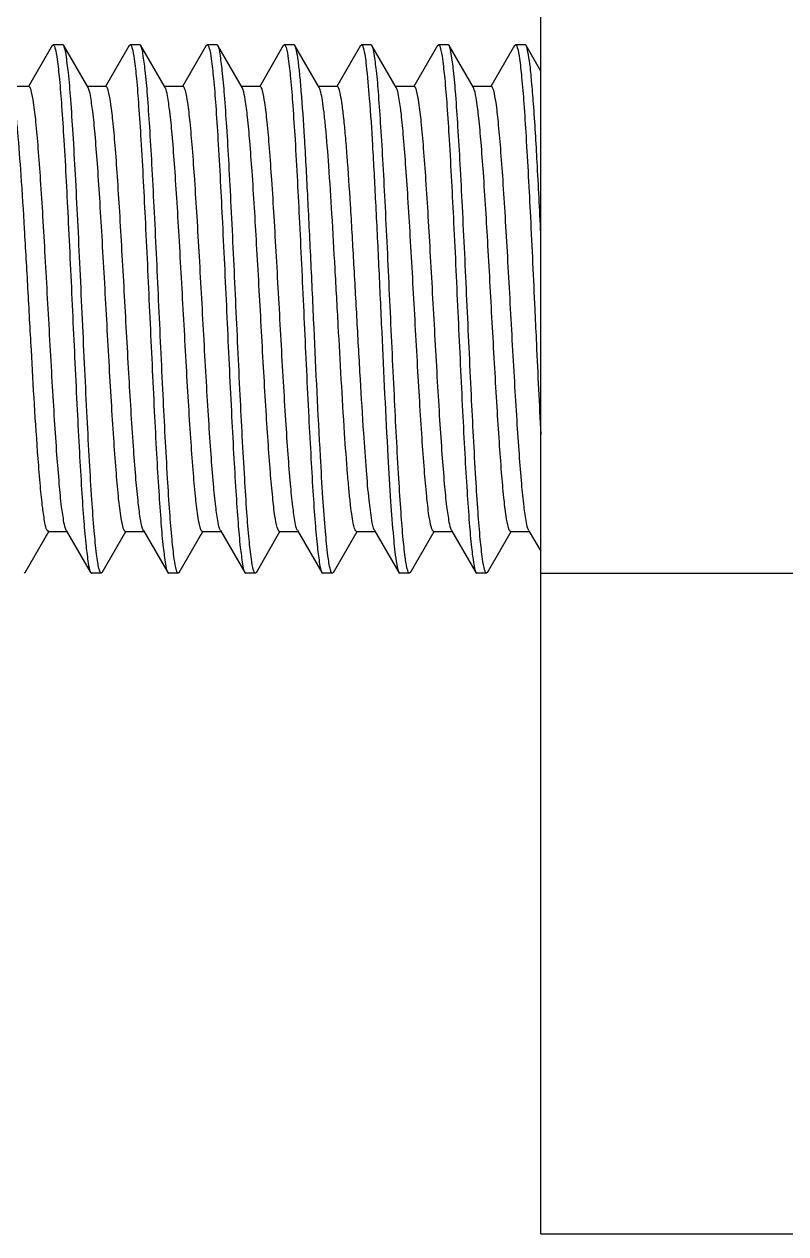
# Model space of a CAD drawing. Extents: x 27938 to 1507990, y 110129 to 923079.
# Drawn here: x 665995.2 to 666196.1, y 339474.1 to 339793.1 of the extents above; entities that cross this region are included whole.
import ezdxf

# ---------------------------------------------------------------- set-up
doc = ezdxf.new("R2010")
doc.units = 0
doc.header["$LTSCALE"] = 1000
doc.header["$MEASUREMENT"] = 0

msp = doc.modelspace()

# ---------------------------------------------------------------- linework, layer by layer
at = {"linetype": 'Continuous'}
for p, q in [((666131.44, 339474.06), (666131.44, 339929.75)), ((666002.53, 339787.47), (665996.3, 339776.72)), ((666002.53, 339787.47), (666002.79, 339787.69)), ((666005.33, 339787.69), (666002.79, 339787.69)), ((666005.33, 339787.69), (666002.79, 339787.69)), ((666002.79, 339787.69), (666002.83, 339787.69)), ((666005.59, 339787.47), (666005.33, 339787.69)), ((666012.01, 339776.39), (666005.59, 339787.47)), ((666022.86, 339787.47), (666016.63, 339776.72)), ((666022.86, 339787.47), (666023.12, 339787.69)), ((666025.66, 339787.69), (666023.12, 339787.69)), ((666025.66, 339787.69), (666023.12, 339787.69)), ((666023.12, 339787.69), (666023.16, 339787.69)), ((666025.92, 339787.47), (666025.66, 339787.69)), ((666032.34, 339776.39), (666025.92, 339787.47)), ((666043.19, 339787.47), (666036.96, 339776.72)), ((666043.19, 339787.47), (666043.45, 339787.69)), ((666045.99, 339787.69), (666043.45, 339787.69)), ((666045.99, 339787.69), (666043.45, 339787.69)), ((666043.45, 339787.69), (666043.48, 339787.69)), ((666046.25, 339787.47), (666045.99, 339787.69)), ((666052.67, 339776.39), (666046.25, 339787.47)), ((666063.51, 339787.47), (666057.29, 339776.72)), ((666063.51, 339787.47), (666063.77, 339787.69)), ((666066.31, 339787.69), (666063.77, 339787.69)), ((666066.31, 339787.69), (666063.77, 339787.69)), ((666063.77, 339787.69), (666063.81, 339787.69)), ((666066.57, 339787.47), (666066.31, 339787.69)), ((666072.99, 339776.39), (666066.57, 339787.47)), ((666083.84, 339787.47), (666077.61, 339776.72)), ((666083.84, 339787.47), (666084.1, 339787.69)), ((666086.64, 339787.69), (666084.1, 339787.69)), ((666086.64, 339787.69), (666084.1, 339787.69)), ((666084.1, 339787.69), (666084.14, 339787.69)), ((666086.9, 339787.47), (666086.64, 339787.69)), ((666093.32, 339776.39), (666086.9, 339787.47)), ((666104.17, 339787.47), (666097.94, 339776.72)), ((666104.17, 339787.47), (666104.43, 339787.69)), ((666106.97, 339787.69), (666104.43, 339787.69)), ((666106.97, 339787.69), (666104.43, 339787.69)), ((666104.43, 339787.69), (666104.47, 339787.69)), ((666107.23, 339787.47), (666106.97, 339787.69)), ((666113.65, 339776.39), (666107.23, 339787.47)), ((666124.5, 339787.47), (666118.27, 339776.72)), ((666124.5, 339787.47), (666124.76, 339787.69)), ((666127.3, 339787.69), (666124.76, 339787.69)), ((666127.3, 339787.69), (666124.76, 339787.69)), ((666124.76, 339787.69), (666124.8, 339787.69)), ((666127.56, 339787.47), (666127.3, 339787.69)), ((666131.44, 339780.76), (666127.56, 339787.47)), ((665996.42, 339776.66), (665991.53, 339776.66)), ((666016.75, 339776.66), (666011.86, 339776.66)), ((666037.07, 339776.66), (666032.18, 339776.66)), ((666057.4, 339776.66), (666052.51, 339776.66)), ((666052.86, 339775.94), (666052.67, 339776.39)), ((666077.73, 339776.66), (666072.84, 339776.66)), ((666098.06, 339776.66), (666093.17, 339776.66)), ((666118.39, 339776.66), (666113.5, 339776.66)), ((666129.84, 339717.92), (666129.88, 339717.19)), ((665995.43, 339648.52), (666001.65, 339659.27)), ((666001.54, 339659.33), (666001.23, 339659.6)), ((666001.54, 339659.33), (666006.43, 339659.33)), ((666006.28, 339659.6), (666012.69, 339648.52)), ((666015.75, 339648.52), (666021.98, 339659.27)), ((666021.87, 339659.33), (666026.76, 339659.33)), ((666026.6, 339659.6), (666033.02, 339648.52)), ((666036.08, 339648.52), (666042.31, 339659.27)), ((666042.19, 339659.33), (666047.08, 339659.33)), ((666046.93, 339659.6), (666053.35, 339648.52)), ((666056.41, 339648.52), (666062.64, 339659.27)), ((666062.52, 339659.33), (666067.41, 339659.33)), ((666067.26, 339659.6), (666073.68, 339648.52)), ((666076.74, 339648.52), (666082.96, 339659.27)), ((666082.85, 339659.33), (666087.74, 339659.33)), ((666087.59, 339659.6), (666094.01, 339648.52)), ((666097.07, 339648.52), (666103.29, 339659.27)), ((666103.18, 339659.33), (666108.07, 339659.33)), ((666107.91, 339659.6), (666114.33, 339648.52)), ((666117.39, 339648.52), (666123.62, 339659.27)), ((666123.51, 339659.33), (666128.4, 339659.33)), ((666128.24, 339659.6), (666128.4, 339659.33)), ((666128.4, 339659.33), (666131.44, 339654.08)), ((665995.43, 339648.52), (665995.17, 339648.3)), ((666012.65, 339648.61), (666012.69, 339648.52)), ((666012.69, 339648.52), (666012.8, 339648.38)), ((666015.49, 339648.3), (666012.95, 339648.3)), ((666015.75, 339648.52), (666015.49, 339648.3)), ((666033.02, 339648.52), (666033.28, 339648.3)), ((666035.82, 339648.3), (666033.28, 339648.3)), ((666035.82, 339648.3), (666033.28, 339648.3)), ((666035.82, 339648.3), (666035.78, 339648.3)), ((666036.08, 339648.52), (666035.82, 339648.3)), ((666053.35, 339648.52), (666053.61, 339648.3)), ((666056.15, 339648.3), (666053.61, 339648.3)), ((666056.15, 339648.3), (666053.61, 339648.3)), ((666056.15, 339648.3), (666056.11, 339648.3)), ((666056.41, 339648.52), (666056.15, 339648.3)), ((666073.68, 339648.52), (666073.94, 339648.3)), ((666076.48, 339648.3), (666073.94, 339648.3)), ((666076.48, 339648.3), (666073.94, 339648.3)), ((666076.74, 339648.52), (666076.48, 339648.3)), ((666094.01, 339648.52), (666094.27, 339648.3)), ((666096.81, 339648.3), (666094.27, 339648.3)), ((666096.81, 339648.3), (666094.27, 339648.3)), ((666096.81, 339648.3), (666096.77, 339648.3)), ((666097.07, 339648.52), (666096.81, 339648.3)), ((666114.33, 339648.52), (666114.59, 339648.3)), ((666117.13, 339648.3), (666114.59, 339648.3)), ((666117.13, 339648.3), (666114.59, 339648.3)), ((666117.13, 339648.3), (666117.1, 339648.3)), ((666117.39, 339648.52), (666117.13, 339648.3)), ((666131.44, 339648.3), (666201.14, 339648.3)), ((666131.44, 339474.06), (666201.14, 339474.06))]:
    msp.add_line(p, q, dxfattribs=at)
for points, knots in [([(666002.83, 339787.69), (666002.87, 339787.68), (666003.13, 339787.47), (666003.21, 339787.13), (666003.29, 339786.87)], [0, 0, 0, 0, 0.142412, 1, 1, 1, 1]), ([(666003.29, 339786.87), (666003.59, 339785.89), (666003.99, 339783.13), (666004.55, 339778), (666005.1, 339770.9), (666005.92, 339758.27), (666006.86, 339739.75), (666007.96, 339716.03), (666008.9, 339695.88), (666009.69, 339680.68), (666010.26, 339670.86), (666010.83, 339662.58), (666011.36, 339656.09), (666011.95, 339651.66), (666012.3, 339649.33), (666012.65, 339648.61)], [0, 0, 0, 0, 0.022323, 0.059966, 0.111809, 0.176196, 0.333935, 0.512859, 0.689876, 0.770433, 0.84213, 0.902644, 0.950025, 0.982776, 1, 1, 1, 1]), ([(666015.49, 339648.3), (666015.35, 339648.3), (666015.06, 339648.84), (666014.83, 339649.73), (666014.51, 339651.36), (666014.08, 339654.63), (666013.55, 339660.18), (666012.96, 339668.34), (666012.36, 339678.32), (666011.75, 339689.75), (666011.15, 339702.2), (666010.54, 339715.24), (666009.93, 339728.37), (666009.33, 339741.12), (666008.72, 339753.03), (666008.12, 339763.67), (666007.51, 339772.62), (666006.97, 339779.63), (666006.32, 339784.3), (666005.99, 339786.77), (666005.59, 339787.47)], [0, 0, 0, 0, 0.003179, 0.010349, 0.021865, 0.037693, 0.081777, 0.141086, 0.21349, 0.29637, 0.38671, 0.481216, 0.576446, 0.66894, 0.755331, 0.832471, 0.897559, 0.948248, 0.982744, 1, 1, 1, 1]), ([(666023.16, 339787.69), (666023.2, 339787.68), (666023.44, 339787.49), (666023.52, 339787.18), (666023.59, 339786.95)], [0, 0, 0, 0, 0.146004, 1, 1, 1, 1]), ([(666023.59, 339786.95), (666023.9, 339785.98), (666024.3, 339783.24), (666024.87, 339778.14), (666025.42, 339771.03), (666026.24, 339758.32), (666027.19, 339739.68), (666028.3, 339715.79), (666029.24, 339695.51), (666030.04, 339680.24), (666030.61, 339670.42), (666031.19, 339662.18), (666031.71, 339655.74), (666032.33, 339651.44), (666032.65, 339649.17), (666033.02, 339648.52)], [0, 0, 0, 0, 0.021904, 0.059356, 0.111234, 0.175859, 0.334521, 0.514585, 0.692487, 0.773246, 0.844913, 0.905138, 0.951952, 0.983857, 1, 1, 1, 1]), ([(666035.35, 339649.04), (666035.04, 339650.01), (666034.64, 339652.74), (666034.07, 339657.85), (666033.52, 339664.96), (666032.7, 339677.66), (666031.75, 339696.31), (666030.64, 339720.19), (666029.7, 339740.48), (666028.9, 339755.74), (666028.33, 339765.57), (666027.75, 339773.81), (666027.23, 339780.25), (666026.61, 339784.55), (666026.29, 339786.82), (666025.92, 339787.47)], [0, 0, 0, 0, 0.021888, 0.059328, 0.111196, 0.175814, 0.334474, 0.514547, 0.692462, 0.773228, 0.844902, 0.905131, 0.951948, 0.983856, 1, 1, 1, 1]), ([(666043.48, 339787.69), (666043.52, 339787.68), (666043.76, 339787.49), (666043.84, 339787.19), (666043.91, 339786.96)], [0, 0, 0, 0, 0.146788, 1, 1, 1, 1]), ([(666043.91, 339786.96), (666044.22, 339786), (666044.62, 339783.27), (666045.19, 339778.18), (666045.74, 339771.08), (666046.57, 339758.38), (666047.52, 339739.73), (666048.63, 339715.84), (666049.57, 339695.55), (666050.37, 339680.27), (666050.94, 339670.43), (666051.52, 339662.19), (666052.04, 339655.74), (666052.65, 339651.45), (666052.98, 339649.17), (666053.35, 339648.52)], [0, 0, 0, 0, 0.021788, 0.059148, 0.110955, 0.175533, 0.334174, 0.514296, 0.692285, 0.773094, 0.844811, 0.905077, 0.951921, 0.983848, 1, 1, 1, 1]), ([(666055.68, 339649.04), (666055.37, 339650.01), (666054.97, 339652.74), (666054.4, 339657.84), (666053.85, 339664.95), (666053.03, 339677.66), (666052.07, 339696.3), (666050.97, 339720.19), (666050.02, 339740.47), (666049.23, 339755.74), (666048.66, 339765.57), (666048.07, 339773.81), (666047.56, 339780.25), (666046.94, 339784.55), (666046.62, 339786.82), (666046.25, 339787.47)], [0, 0, 0, 0, 0.021877, 0.059311, 0.111175, 0.175792, 0.334445, 0.514524, 0.692444, 0.773209, 0.844887, 0.905122, 0.951945, 0.983855, 1, 1, 1, 1]), ([(666063.81, 339787.69), (666063.85, 339787.68), (666064.09, 339787.49), (666064.17, 339787.19), (666064.24, 339786.96)], [0, 0, 0, 0, 0.146706, 1, 1, 1, 1]), ([(666064.24, 339786.96), (666064.55, 339786), (666064.95, 339783.27), (666065.52, 339778.18), (666066.07, 339771.07), (666066.9, 339758.37), (666067.85, 339739.73), (666068.96, 339715.84), (666069.9, 339695.54), (666070.7, 339680.27), (666071.27, 339670.43), (666071.85, 339662.19), (666072.37, 339655.74), (666072.98, 339651.44), (666073.3, 339649.17), (666073.68, 339648.52)], [0, 0, 0, 0, 0.0218, 0.059172, 0.110989, 0.175574, 0.334211, 0.514328, 0.692305, 0.773106, 0.844818, 0.905082, 0.951925, 0.983849, 1, 1, 1, 1]), ([(666073.31, 339679.1), (666072.68, 339690.4), (666071.87, 339707.73), (666070.8, 339730.79), (666070, 339747.58), (666069.19, 339762.39), (666068.49, 339773.01), (666067.89, 339779.76), (666067.5, 339783.33), (666067.09, 339785.78), (666066.8, 339787.07), (666066.57, 339787.47)], [0, 0, 0, 0, 0.31261, 0.479025, 0.637331, 0.776893, 0.888349, 0.931124, 0.964281, 0.987309, 1, 1, 1, 1]), ([(666084.14, 339787.69), (666084.18, 339787.68), (666084.42, 339787.49), (666084.5, 339787.19), (666084.57, 339786.96)], [0, 0, 0, 0, 0.14666, 1, 1, 1, 1]), ([(666084.57, 339786.96), (666085.06, 339785.45), (666085.53, 339780.9), (666086.36, 339772.35), (666087.09, 339760.31), (666087.88, 339745.62), (666088.67, 339729.17), (666089.7, 339706.8), (666090.49, 339690.03), (666091.1, 339679.1)], [0, 0, 0, 0, 0.04411, 0.125541, 0.239358, 0.37843, 0.533993, 0.696234, 1, 1, 1, 1]), ([(666096.34, 339649.03), (666096.03, 339649.99), (666095.63, 339652.71), (666095.06, 339657.8), (666094.51, 339664.9), (666093.69, 339677.6), (666092.73, 339696.25), (666091.63, 339720.14), (666090.68, 339740.44), (666089.88, 339755.72), (666089.31, 339765.56), (666088.73, 339773.8), (666088.21, 339780.25), (666087.6, 339784.55), (666087.28, 339786.82), (666086.9, 339787.47)], [0, 0, 0, 0, 0.02177, 0.059115, 0.110912, 0.175482, 0.334119, 0.514249, 0.692251, 0.773068, 0.844793, 0.905066, 0.951916, 0.983846, 1, 1, 1, 1]), ([(666104.47, 339787.69), (666104.51, 339787.68), (666104.75, 339787.49), (666104.83, 339787.18), (666104.9, 339786.95)], [0, 0, 0, 0, 0.146034, 1, 1, 1, 1]), ([(666104.9, 339786.95), (666105.21, 339785.98), (666105.61, 339783.25), (666106.18, 339778.14), (666106.73, 339771.03), (666107.55, 339758.32), (666108.51, 339739.68), (666109.61, 339715.8), (666110.56, 339695.51), (666111.35, 339680.25), (666111.92, 339670.42), (666112.51, 339662.18), (666113.02, 339655.74), (666113.64, 339651.44), (666113.96, 339649.17), (666114.33, 339648.52)], [0, 0, 0, 0, 0.021899, 0.059349, 0.111223, 0.175847, 0.334508, 0.514576, 0.692482, 0.773242, 0.844912, 0.905137, 0.951951, 0.983857, 1, 1, 1, 1]), ([(666116.66, 339649.05), (666116.35, 339650.01), (666115.95, 339652.75), (666115.38, 339657.86), (666114.83, 339664.97), (666114.01, 339677.67), (666113.06, 339696.32), (666111.95, 339720.2), (666111.01, 339740.48), (666110.21, 339755.75), (666109.64, 339765.58), (666109.06, 339773.82), (666108.54, 339780.25), (666107.93, 339784.55), (666107.6, 339786.82), (666107.23, 339787.47)], [0, 0, 0, 0, 0.02191, 0.059368, 0.111249, 0.175876, 0.33454, 0.514602, 0.692499, 0.773255, 0.84492, 0.905142, 0.951954, 0.983858, 1, 1, 1, 1]), ([(666124.8, 339787.69), (666124.84, 339787.68), (666125.07, 339787.5), (666125.15, 339787.2), (666125.22, 339786.97)], [0, 0, 0, 0, 0.147008, 1, 1, 1, 1]), ([(666125.22, 339786.97), (666125.53, 339786.03), (666125.92, 339783.4), (666126.48, 339778.48), (666127.01, 339771.63), (666127.82, 339759.35), (666128.76, 339741.25), (666129.47, 339726.04), (666129.84, 339717.92)], [0, 0, 0, 0, 0.042374, 0.114709, 0.214932, 0.339935, 0.647912, 1, 1, 1, 1]), ([(666131.44, 339737.92), (666131.14, 339744.21), (666130.56, 339755.62), (666129.77, 339769.03), (666129.07, 339777.66), (666128.63, 339782.25), (666128.14, 339785.34), (666127.84, 339786.98), (666127.56, 339787.47)], [0, 0, 0, 0, 0.379459, 0.689334, 0.809279, 0.902185, 0.96608, 1, 1, 1, 1]), ([(666001.23, 339659.6), (666000.88, 339660.2), (666000.52, 339662.24), (665999.92, 339666.09), (665999.38, 339671.76), (665998.26, 339685.63), (665997.28, 339703.04), (665996.17, 339723.24), (665995.31, 339738.6), (665994.45, 339752.39), (665993.71, 339762.41), (665993.07, 339768.86), (665992.66, 339772.31), (665992.22, 339774.71), (665991.92, 339775.99), (665991.68, 339776.39)], [0, 0, 0, 0, 0.017852, 0.051664, 0.100534, 0.162875, 0.407985, 0.545976, 0.68048, 0.801297, 0.899285, 0.937334, 0.967097, 0.988058, 1, 1, 1, 1]), ([(666006.28, 339659.6), (666005.91, 339660.23), (666005.54, 339662.38), (666004.92, 339666.44), (666004.37, 339672.42), (666003.76, 339680.02), (666003.16, 339689), (666002.34, 339702.73), (666001.55, 339717.12), (666000.74, 339731.65), (666000.14, 339742.06), (665999.54, 339751.61), (665998.94, 339759.93), (665998.35, 339766.77), (665997.79, 339771.78), (665997.25, 339774.89), (665996.85, 339776.24), (665996.55, 339776.66), (665996.42, 339776.66)], [0, 0, 0, 0, 0.018628, 0.054185, 0.105638, 0.171201, 0.248536, 0.334866, 0.521871, 0.615806, 0.705504, 0.787737, 0.859546, 0.918359, 0.962097, 0.989304, 0.996544, 1, 1, 1, 1]), ([(666021.87, 339659.33), (666021.73, 339659.33), (666021.43, 339659.75), (666021.03, 339661.1), (666020.49, 339664.21), (666019.94, 339669.22), (666019.34, 339676.05), (666018.75, 339684.37), (666018.14, 339693.92), (666017.54, 339704.33), (666016.73, 339718.85), (666015.95, 339733.24), (666015.12, 339746.97), (666014.53, 339755.95), (666013.92, 339763.55), (666013.37, 339769.54), (666012.75, 339773.6), (666012.38, 339775.76), (666012.01, 339776.39)], [0, 0, 0, 0, 0.003455, 0.010692, 0.037889, 0.081612, 0.140406, 0.212191, 0.294399, 0.384075, 0.477989, 0.664972, 0.751304, 0.82865, 0.894235, 0.945722, 0.98132, 1, 1, 1, 1]), ([(666026.39, 339660.09), (666026.09, 339660.97), (666025.67, 339663.45), (666025.09, 339668.04), (666024.52, 339674.37), (666023.69, 339685.57), (666022.71, 339701.85), (666021.77, 339719.07), (666020.98, 339733.26), (666020.39, 339743.36), (666019.8, 339752.59), (666019.22, 339760.61), (666018.63, 339767.17), (666018.09, 339771.99), (666017.56, 339774.97), (666017.17, 339776.26), (666016.88, 339776.66), (666016.75, 339776.66)], [0, 0, 0, 0, 0.023905, 0.063882, 0.118695, 0.186499, 0.351414, 0.536115, 0.627999, 0.715327, 0.79509, 0.864539, 0.921297, 0.963445, 0.989649, 0.996636, 1, 1, 1, 1]), ([(666042.19, 339659.33), (666042.06, 339659.33), (666041.76, 339659.75), (666041.36, 339661.1), (666040.82, 339664.21), (666040.27, 339669.22), (666039.67, 339676.05), (666039.07, 339684.37), (666038.47, 339693.92), (666037.87, 339704.33), (666037.06, 339718.85), (666036.28, 339733.24), (666035.45, 339746.97), (666034.85, 339755.95), (666034.25, 339763.55), (666033.7, 339769.54), (666033.07, 339773.6), (666032.71, 339775.76), (666032.34, 339776.39)], [0, 0, 0, 0, 0.003456, 0.010693, 0.037891, 0.081614, 0.140408, 0.212193, 0.2944, 0.384075, 0.47799, 0.664974, 0.751306, 0.828653, 0.894237, 0.945723, 0.981321, 1, 1, 1, 1]), ([(666046.93, 339659.6), (666046.56, 339660.24), (666046.19, 339662.39), (666045.57, 339666.46), (666045.02, 339672.44), (666044.41, 339680.04), (666043.82, 339689.02), (666042.99, 339702.75), (666042.21, 339717.14), (666041.4, 339731.66), (666040.8, 339742.07), (666040.19, 339751.62), (666039.6, 339759.94), (666039, 339766.77), (666038.45, 339771.79), (666037.91, 339774.89), (666037.51, 339776.24), (666037.21, 339776.66), (666037.07, 339776.66)], [0, 0, 0, 0, 0.018679, 0.054277, 0.105763, 0.171347, 0.248694, 0.335027, 0.52201, 0.615925, 0.7056, 0.787807, 0.859592, 0.918386, 0.962109, 0.989307, 0.996544, 1, 1, 1, 1]), ([(666062.52, 339659.33), (666062.39, 339659.33), (666062.1, 339659.73), (666061.71, 339661.03), (666061.17, 339664.02), (666060.63, 339668.84), (666060.05, 339675.43), (666059.46, 339683.47), (666058.87, 339692.71), (666058.28, 339702.83), (666057.49, 339717.05), (666056.55, 339734.28), (666055.57, 339750.57), (666054.73, 339761.75), (666054.17, 339768.06), (666053.59, 339772.62), (666053.17, 339775.08), (666052.86, 339775.94)], [0, 0, 0, 0, 0.00337, 0.010373, 0.036639, 0.078887, 0.135774, 0.205372, 0.28529, 0.372768, 0.464782, 0.64963, 0.814469, 0.882133, 0.936734, 0.976432, 1, 1, 1, 1]), ([(666067.26, 339659.6), (666066.89, 339660.24), (666066.52, 339662.39), (666065.9, 339666.46), (666065.35, 339672.44), (666064.74, 339680.04), (666064.15, 339689.02), (666063.32, 339702.75), (666062.53, 339717.14), (666061.73, 339731.66), (666061.12, 339742.07), (666060.52, 339751.62), (666059.93, 339759.94), (666059.33, 339766.77), (666058.78, 339771.79), (666058.23, 339774.89), (666057.83, 339776.24), (666057.54, 339776.66), (666057.4, 339776.66)], [0, 0, 0, 0, 0.01868, 0.054279, 0.105765, 0.17135, 0.248696, 0.335029, 0.522011, 0.615925, 0.705601, 0.787809, 0.859595, 0.918388, 0.962111, 0.989308, 0.996545, 1, 1, 1, 1]), ([(666079.68, 339685.26), (666079.06, 339694.7), (666078.25, 339709.18), (666077.19, 339728.45), (666076.39, 339742.52), (666075.59, 339754.96), (666074.89, 339763.93), (666074.3, 339769.66), (666073.9, 339772.74), (666073.5, 339774.88), (666073.21, 339776.02), (666072.99, 339776.39)], [0, 0, 0, 0, 0.310342, 0.475677, 0.633257, 0.772654, 0.88467, 0.928035, 0.961992, 0.986043, 1, 1, 1, 1]), ([(666084.73, 339685.26), (666084.41, 339689.99), (666083.82, 339699.89), (666082.97, 339715.06), (666082.13, 339730.43), (666081.29, 339744.9), (666080.56, 339755.92), (666079.95, 339763.48), (666079.52, 339768), (666079.11, 339771.55), (666078.68, 339774.27), (666078.35, 339775.71), (666077.96, 339776.66), (666077.73, 339776.66)], [0, 0, 0, 0, 0.154792, 0.324211, 0.496022, 0.657766, 0.797744, 0.856333, 0.905865, 0.945463, 0.974462, 0.992476, 1, 1, 1, 1]), ([(666103.18, 339659.33), (666103.04, 339659.33), (666102.75, 339659.75), (666102.34, 339661.1), (666101.8, 339664.21), (666101.25, 339669.22), (666100.65, 339676.05), (666100.06, 339684.37), (666099.46, 339693.92), (666098.85, 339704.33), (666098.05, 339718.85), (666097.26, 339733.24), (666096.43, 339746.97), (666095.84, 339755.95), (666095.23, 339763.55), (666094.68, 339769.54), (666094.06, 339773.6), (666093.69, 339775.76), (666093.32, 339776.39)], [0, 0, 0, 0, 0.003456, 0.010693, 0.037891, 0.081614, 0.140408, 0.212193, 0.2944, 0.384075, 0.47799, 0.664973, 0.751306, 0.828653, 0.894237, 0.945723, 0.981321, 1, 1, 1, 1]), ([(666107.91, 339659.6), (666107.55, 339660.24), (666107.18, 339662.39), (666106.56, 339666.46), (666106, 339672.44), (666105.4, 339680.04), (666104.8, 339689.02), (666103.97, 339702.75), (666103.19, 339717.14), (666102.38, 339731.66), (666101.78, 339742.07), (666101.18, 339751.62), (666100.58, 339759.94), (666099.99, 339766.77), (666099.43, 339771.79), (666098.89, 339774.89), (666098.49, 339776.24), (666098.19, 339776.66), (666098.06, 339776.66)], [0, 0, 0, 0, 0.018679, 0.054277, 0.105763, 0.171347, 0.248694, 0.335026, 0.52201, 0.615925, 0.7056, 0.787807, 0.859592, 0.918386, 0.962109, 0.989307, 0.996544, 1, 1, 1, 1]), ([(666123.51, 339659.33), (666123.37, 339659.33), (666123.08, 339659.73), (666122.69, 339661.02), (666122.16, 339663.98), (666121.62, 339668.78), (666121.04, 339675.32), (666120.46, 339683.31), (666119.87, 339692.51), (666119.28, 339702.57), (666118.49, 339716.74), (666117.55, 339733.94), (666116.58, 339750.21), (666115.74, 339761.43), (666115.18, 339767.79), (666114.6, 339772.43), (666114.18, 339774.94), (666113.88, 339775.85)], [0, 0, 0, 0, 0.003356, 0.010319, 0.036431, 0.078432, 0.135001, 0.204233, 0.283766, 0.370875, 0.462568, 0.647052, 0.812078, 0.880087, 0.935211, 0.975599, 1, 1, 1, 1]), ([(666128.24, 339659.6), (666127.87, 339660.24), (666127.5, 339662.39), (666126.88, 339666.46), (666126.33, 339672.44), (666125.73, 339680.04), (666125.13, 339689.02), (666124.3, 339702.75), (666123.52, 339717.14), (666122.71, 339731.66), (666122.11, 339742.07), (666121.51, 339751.62), (666120.91, 339759.94), (666120.31, 339766.77), (666119.76, 339771.79), (666119.22, 339774.89), (666118.82, 339776.24), (666118.52, 339776.66), (666118.39, 339776.66)], [0, 0, 0, 0, 0.018679, 0.054278, 0.105765, 0.17135, 0.248696, 0.335028, 0.522011, 0.615925, 0.705601, 0.787809, 0.859594, 0.918388, 0.962111, 0.989308, 0.996544, 1, 1, 1, 1]), ([(666129.88, 339717.19), (666130.01, 339714.39), (666130.51, 339703.61), (666131.02, 339692.84), (666131.44, 339684.86)], [0, 0, 0, 0, 0.259922, 1, 1, 1, 1]), ([(666082.85, 339659.33), (666082.65, 339659.34), (666082.29, 339660.09), (666081.99, 339661.3), (666081.59, 339663.53), (666081.23, 339666.46), (666080.84, 339670.21), (666080.28, 339676.55), (666079.92, 339681.65), (666079.68, 339685.26)], [0, 0, 0, 0, 0.022487, 0.074555, 0.158145, 0.272549, 0.416177, 0.587029, 1, 1, 1, 1]), ([(666087.59, 339659.6), (666087.13, 339660.39), (666086.75, 339663.16), (666086, 339668.37), (666085.38, 339676.08), (666084.95, 339681.97), (666084.73, 339685.26)], [0, 0, 0, 0, 0.10579, 0.314513, 0.617347, 1, 1, 1, 1]), ([(666075.96, 339649.21), (666075.61, 339650.41), (666075.16, 339653.8), (666074.53, 339660.12), (666073.91, 339668.86), (666073.52, 339675.46), (666073.31, 339679.1)], [0, 0, 0, 0, 0.125282, 0.339928, 0.635519, 1, 1, 1, 1]), ([(666091.1, 339679.1), (666091.32, 339675.13), (666091.74, 339668.04), (666092.44, 339658.85), (666093.01, 339652.95), (666093.56, 339649.86), (666093.82, 339648.85), (666094.01, 339648.52)], [0, 0, 0, 0, 0.387702, 0.692616, 0.899746, 0.963455, 1, 1, 1, 1]), ([(666012.8, 339648.38), (666012.82, 339648.35), (666012.87, 339648.32), (666012.93, 339648.3), (666012.95, 339648.3)], [0, 0, 0, 0, 0.549477, 1, 1, 1, 1]), ([(666035.78, 339648.3), (666035.74, 339648.32), (666035.5, 339648.5), (666035.42, 339648.81), (666035.35, 339649.04)], [0, 0, 0, 0, 0.146111, 1, 1, 1, 1]), ([(666056.11, 339648.3), (666056.07, 339648.32), (666055.83, 339648.5), (666055.75, 339648.81), (666055.68, 339649.04)], [0, 0, 0, 0, 0.146175, 1, 1, 1, 1]), ([(666076.48, 339648.3), (666076.43, 339648.3), (666076.1, 339648.5), (666076.04, 339648.91), (666075.96, 339649.21)], [0, 0, 0, 0, 0.132072, 1, 1, 1, 1]), ([(666096.77, 339648.3), (666096.73, 339648.32), (666096.49, 339648.5), (666096.41, 339648.8), (666096.34, 339649.03)], [0, 0, 0, 0, 0.146912, 1, 1, 1, 1]), ([(666117.1, 339648.3), (666117.05, 339648.32), (666116.81, 339648.5), (666116.74, 339648.81), (666116.66, 339649.05)], [0, 0, 0, 0, 0.145963, 1, 1, 1, 1])]:
    msp.add_open_spline(points, degree=3, knots=knots, dxfattribs=at)
for points in [[(666113.88, 339775.85), (666113.82, 339776.03), (666113.75, 339776.22), (666113.65, 339776.39)], [(666026.6, 339659.6), (666026.51, 339659.75), (666026.45, 339659.92), (666026.39, 339660.09)]]:
    msp.add_open_spline(points, degree=3, dxfattribs=at)

doc.saveas('drawing.dxf')
